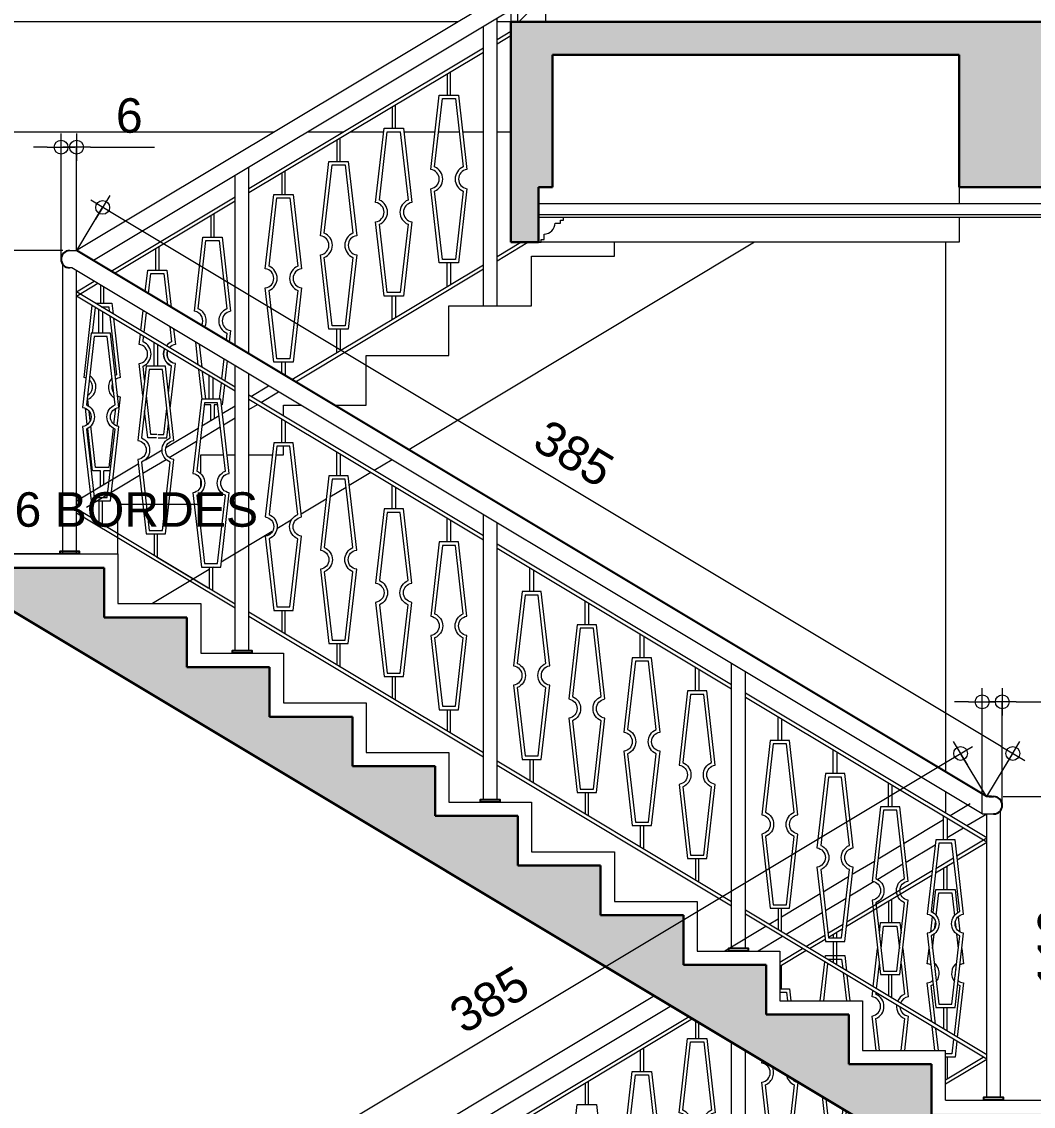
# Model space of a CAD drawing. Header units: millimetres. Extents: x -11 to 1625, y -267 to 195.
# Drawn here: x 1110.83 to 1118.17, y 31.73 to 39.6 of the extents above; entities that cross this region are included whole.
import ezdxf

# ---------------------------------------------------------------- set-up
doc = ezdxf.new("R2010")
doc.units = ezdxf.units.MM
for name, color, linetype, lineweight in [('ars', 11, 'Continuous', 5), ('blk', 1, 'Continuous', 30), ('lan', 7, 'Continuous', 15), ('not', 7, 'Continuous', 20), ('pla', 213, 'Continuous', 15), ('sol kol', 8, 'Continuous', 0), ('tem', 5, 'Continuous', 20), ('u', 6, 'Continuous', 20)]:
    doc.layers.add(name, color=color, linetype=linetype, lineweight=lineweight)
doc.styles.add('S', font='SIMPLEX', dxfattribs={"width": 1.1})
doc.styles.get("Standard").update_dxf_attribs({"font": 'ARIALUNI.TTF'})
doc.dimstyles.new('SK 50', dxfattribs={"dimtxt": 0.25, "dimasz": 0.1, "dimexe": 0, "dimexo": 0, "dimgap": 0.1, "dimtad": 1, "dimdec": 0, "dimlfac": 50, "dimzin": 12, "dimdsep": 46, "dimtxsty": 'Standard', "dimblk": 'BULAT', "dimcen": 0.1, "dimclrd": 256, "dimclre": 256, "dimclrt": 256, "dimadec": 0, "dimazin": 3, "dimtfac": 1, "dimtdec": 0, "dimtofl": 0, "dimtmove": 0, "dimatfit": 3, "dimldrblk": 'BULAT', "dimfxl": 0, "dimtolj": 1, "dimtzin": 0, "dimlwd": -1, "dimlwe": -1, "dimarcsym": 0})

# ---------------------------------------------------------------- blocks, each defined once
blk = doc.blocks.new('PEIL')
blk.add_lwpolyline([(-0.1875, 0.3248), (0.1875, 0.3248), (0, 0)], close=True)
at = {"style": 'S', "width": 1.1, "flags": 4}
blk.add_attdef('CAT', (0.2652, 0.0361), '', height=0.2, dxfattribs=at)
blk = doc.blocks.new('BULAT')
for p, q in [((0, -1), (0, 1)), ((-1, 0), (1, 0))]:
    blk.add_line(p, q)
blk.add_circle((0, 0), 0.5)
blk = doc.blocks.new('*D3066')
at = {"layer": 'Defpoints', "color": 0, "ltscale": 0.15}
for p in [(1117.9518, 33.976), (1117.9076, 31.776), (1118.5566, 31.776)]:
    blk.add_point(p, dxfattribs=at)
at = {"layer": 'u', "ltscale": 0.15}
for p, q in [((1117.9518, 33.976), (1118.5566, 33.976)), ((1118.5566, 33.876), (1118.5566, 31.876)), ((1117.9076, 31.776), (1118.5566, 31.776))]:
    blk.add_line(p, q, dxfattribs=at)
at = {"layer": 'u', "ltscale": 0.15, "xscale": 0.1, "yscale": 0.1, "zscale": 0.1}
for p, rotation in [((1118.5566, 33.976), 90), ((1118.5566, 31.776), 270)]:
    blk.add_blockref('BULAT', p, dxfattribs=dict(at, rotation=rotation))
at = {"layer": 'u', "ltscale": 0.15, "insert": (1118.3289, 32.876), "char_height": 0.25, "attachment_point": 5, "rotation": 90}
blk.add_mtext('\\A1;110', dxfattribs=at)
blk = doc.blocks.new('*D3067')
at = {"layer": 'Defpoints', "color": 0, "ltscale": 0.15}
for p in [(1111.4211, 38.2492), (1111.2332, 37.936), (1117.8332, 33.976)]:
    blk.add_point(p, dxfattribs=at)
at = {"layer": 'u', "ltscale": 0.15}
for p, q in [((1111.2332, 37.936), (1111.4211, 38.2492)), ((1117.9354, 34.3406), (1111.5069, 38.1977)), ((1117.8332, 33.976), (1118.0211, 34.2892))]:
    blk.add_line(p, q, dxfattribs=at)
at = {"layer": 'u', "ltscale": 0.15, "xscale": 0.1, "yscale": 0.1, "zscale": 0.1}
for p, rotation in [((1111.4211, 38.2492), 149.0362434679261), ((1118.0211, 34.2892), 329.0362434679261)]:
    blk.add_blockref('BULAT', p, dxfattribs=dict(at, rotation=rotation))
at = {"layer": 'u', "ltscale": 0.15, "insert": (1114.8383, 36.4644), "char_height": 0.25, "attachment_point": 5, "rotation": 329.03624}
blk.add_mtext('\\A1;385', dxfattribs=at)
blk = doc.blocks.new('*D3068')
at = {"layer": 'Defpoints', "color": 0, "ltscale": 0.15}
for p in [(1117.9443, 34.6637), (1117.9443, 33.9135), (1117.7986, 33.851)]:
    blk.add_point(p, dxfattribs=at)
at = {"layer": 'u', "ltscale": 0.15}
for p, q in [((1117.6986, 34.6637), (1117.5986, 34.6637)), ((1117.7986, 33.851), (1117.7986, 34.6637)), ((1117.9443, 33.9135), (1117.9443, 34.6637)), ((1118.0443, 34.6637), (1118.5061, 34.6637))]:
    blk.add_line(p, q, dxfattribs=at)
at = {"layer": 'u', "ltscale": 0.15, "xscale": 0.1, "yscale": 0.1, "zscale": 0.1}
blk.add_blockref('BULAT', (1117.7986, 34.6637), dxfattribs=at)
at = {"layer": 'u', "ltscale": 0.15, "xscale": 0.1, "yscale": 0.1, "zscale": 0.1, "rotation": 180}
blk.add_blockref('BULAT', (1117.9443, 34.6637), dxfattribs=at)
at = {"layer": 'u', "ltscale": 0.15, "insert": (1118.3252, 34.8887), "char_height": 0.25, "attachment_point": 5}
blk.add_mtext('\\A1;7', dxfattribs=at)
blk = doc.blocks.new('*D3064')
at = {"layer": 'Defpoints', "color": 0, "ltscale": 0.15}
for p in [(1111.2318, 38.6862), (1111.2318, 37.936), (1111.1193, 37.8735)]:
    blk.add_point(p, dxfattribs=at)
at = {"layer": 'u', "ltscale": 0.15}
for p, q in [((1111.0193, 38.6862), (1110.9193, 38.6862)), ((1111.1193, 37.8735), (1111.1193, 38.6862)), ((1111.2318, 37.936), (1111.2318, 38.6862)), ((1111.3318, 38.6862), (1111.7967, 38.6862))]:
    blk.add_line(p, q, dxfattribs=at)
at = {"layer": 'u', "ltscale": 0.15, "xscale": 0.1, "yscale": 0.1, "zscale": 0.1}
blk.add_blockref('BULAT', (1111.1193, 38.6862), dxfattribs=at)
at = {"layer": 'u', "ltscale": 0.15, "xscale": 0.1, "yscale": 0.1, "zscale": 0.1, "rotation": 180}
blk.add_blockref('BULAT', (1111.2318, 38.6862), dxfattribs=at)
at = {"layer": 'u', "ltscale": 0.15, "insert": (1111.6142, 38.9139), "char_height": 0.25, "attachment_point": 5}
blk.add_mtext('\\A1;6', dxfattribs=at)
blk = doc.blocks.new('*D3065')
at = {"layer": 'Defpoints', "color": 0, "ltscale": 0.15}
for p in [(1111.1318, 37.936), (1110.5565, 35.736), (1111.1818, 35.736)]:
    blk.add_point(p, dxfattribs=at)
at = {"layer": 'u', "ltscale": 0.15}
for p, q in [((1111.1318, 37.936), (1110.5565, 37.936)), ((1110.5565, 37.836), (1110.5565, 35.836)), ((1111.1818, 35.736), (1110.5565, 35.736))]:
    blk.add_line(p, q, dxfattribs=at)
at = {"layer": 'u', "ltscale": 0.15, "xscale": 0.1, "yscale": 0.1, "zscale": 0.1}
for p, rotation in [((1110.5565, 37.936), 90), ((1110.5565, 35.736), 270)]:
    blk.add_blockref('BULAT', p, dxfattribs=dict(at, rotation=rotation))
at = {"layer": 'u', "ltscale": 0.15, "insert": (1110.3287, 36.836), "char_height": 0.25, "attachment_point": 5, "rotation": 90}
blk.add_mtext('\\A1;110', dxfattribs=at)
blk = doc.blocks.new('*D3069')
at = {"layer": 'Defpoints', "color": 0, "ltscale": 0.15}
for p in [(1117.6424, 34.2892), (1117.8303, 33.976), (1111.2303, 30.016)]:
    blk.add_point(p, dxfattribs=at)
at = {"layer": 'u', "ltscale": 0.15}
for p, q in [((1111.1282, 30.3806), (1117.5567, 34.2377)), ((1117.8303, 33.976), (1117.6424, 34.2892)), ((1111.2303, 30.016), (1111.0424, 30.3292))]:
    blk.add_line(p, q, dxfattribs=at)
at = {"layer": 'u', "ltscale": 0.15, "xscale": 0.1, "yscale": 0.1, "zscale": 0.1}
for p, rotation in [((1117.6424, 34.2892), 30.96375653207391), ((1111.0424, 30.3292), 210.9637565320739)]:
    blk.add_blockref('BULAT', p, dxfattribs=dict(at, rotation=rotation))
at = {"layer": 'u', "ltscale": 0.15, "insert": (1114.2252, 32.5044), "char_height": 0.25, "attachment_point": 5, "rotation": 30.96376}
blk.add_mtext('\\A1;385', dxfattribs=at)

msp = doc.modelspace()

# ---------------------------------------------------------------- hatches: boundary and pattern name
at = {"layer": 'ars'}
h = msp.add_hatch(dxfattribs=at)
h.set_pattern_fill('TEMBOK', color=256, scale=0.5)
h.set_pattern_definition([(45, (1086.5402, -58.182), (-0.3535534, 0.3535534), []), (45, (1086.6652, -58.182), (-0.3535534, 0.3535534), [])])
h.paths.add_polyline_path([(1114.4317676, 39.5959917), (1114.4317676, 46.8959917), (1114.6317676, 46.8959917), (1114.6317676, 39.5959917)])
at = {"layer": 'sol kol'}
h = msp.add_hatch(color=256, dxfattribs=at)
h.dxf.hatch_style = 1
h.paths.add_polyline_path([(1123.9317676, 39.3559917), (1123.9317676, 39.5959917), (1114.3817676, 39.5959917), (1114.3817676, 37.9959917), (1114.5817676, 37.9959917), (1114.5817676, 38.3959917), (1114.6817676, 38.3959917), (1114.6817676, 39.3559917), (1117.6317676, 39.3559917), (1117.6317676, 38.3959917), (1118.2317676, 38.3959917), (1118.2317676, 39.2461346), (1118.4148628, 39.3559917), (1121.6317676, 39.3559917), (1121.6317676, 38.3959917), (1122.2317676, 38.3959917), (1122.2317676, 39.3559917)])
h = msp.add_hatch(color=256, dxfattribs=at)
h.dxf.hatch_style = 1
h.paths.add_polyline_path([(1123.9317676, 31.4359917), (1123.9317676, 31.6759917), (1117.4317676, 31.6759917), (1117.4317676, 32.0359917), (1116.8317676, 32.0359917), (1116.8317676, 32.3959917), (1116.2317676, 32.3959917), (1116.2317676, 32.7559917), (1115.6317676, 32.7559917), (1115.6317676, 33.1159917), (1115.0317676, 33.1159917), (1115.0317676, 33.4759917), (1114.4317676, 33.4759917), (1114.4317676, 33.8359917), (1113.8317676, 33.8359917), (1113.8317676, 34.1959917), (1113.2317676, 34.1959917), (1113.2317676, 34.5559917), (1112.6317676, 34.5559917), (1112.6317676, 34.9159917), (1112.0317676, 34.9159917), (1112.0317676, 35.2759917), (1111.4317676, 35.2759917), (1111.4317676, 35.6359917), (1108.6317676, 35.6359917), (1108.6317676, 34.8359917), (1109.0317676, 34.8359917), (1109.0317676, 35.3359917), (1110.7486724, 35.3359917), (1117.6317676, 31.2061346), (1117.6317676, 30.0759917), (1117.8317676, 30.0759917), (1117.8317676, 30.4759917), (1118.2317676, 30.4759917), (1118.2317676, 31.3261346), (1118.4148628, 31.4359917), (1121.6317676, 31.4359917), (1121.6317676, 30.4759917), (1122.2317676, 30.4759917), (1122.2317676, 31.4359917)])

# ---------------------------------------------------------------- linework, layer by layer
msp.add_line((1117.8490791, 33.9759917), (1117.8817676, 33.9759917))
msp.add_lwpolyline([(1117.8654233, 33.9759917), (1117.8332171, 33.9759917), (1111.2332171, 37.9359917)])
for points in [[(1111.2517676, 35.7359917), (1111.1117676, 35.7359917), (1111.1117676, 35.7559917), (1111.2517676, 35.7559917)], [(1112.5017676, 35.0159917), (1112.3617676, 35.0159917), (1112.3617676, 35.0359917), (1112.5017676, 35.0359917)], [(1114.3017676, 33.9359917), (1114.1617676, 33.9359917), (1114.1617676, 33.9559917), (1114.3017676, 33.9559917)], [(1116.1017676, 32.8559917), (1115.9617676, 32.8559917), (1115.9617676, 32.8759917), (1116.1017676, 32.8759917)], [(1117.9517676, 31.7759917), (1117.8117676, 31.7759917), (1117.8117676, 31.7959917), (1117.9517676, 31.7959917)]]:
    msp.add_lwpolyline(points, close=True)
for centre, start, end in [((1111.1817676, 37.8734917), 90, 270), ((1117.8817676, 33.9134917), 270, 90)]:
    msp.add_arc(centre, 0.0625, start, end)
at = {"layer": 'ars'}
for p, q in [((1114.2817676, 39.4665174), (1114.3817676, 39.5265174)), ((1114.2817676, 39.436079), (1114.3817676, 39.496079)), ((1112.4817676, 38.3865174), (1114.1817676, 39.4065174)), ((1112.4817676, 38.356079), (1114.1817676, 39.376079)), ((1113.9192676, 39.218579), (1113.9192676, 39.0628123)), ((1113.5192676, 38.978579), (1113.5192676, 38.8228123)), ((1113.1192676, 38.738579), (1113.1192676, 38.5828123)), ((1112.7192676, 38.498579), (1112.7192676, 38.3428123)), ((1111.4820542, 37.7866894), (1112.3817676, 38.3265174)), ((1111.5074196, 37.7714702), (1112.3817676, 38.296079)), ((1112.2050169, 38.1900286), (1112.2050169, 38.0342619)), ((1123.9317676, 38.1759917), (1114.5817676, 38.1759917)), ((1114.2817676, 37.8626107), (1114.5040692, 37.9959917)), ((1114.2817676, 37.8930492), (1114.4533384, 37.9959917)), ((1111.8050169, 37.9500286), (1111.8050169, 37.7942619)), ((1112.7932778, 36.9999553), (1114.1817676, 37.8330492)), ((1112.8186432, 36.9847361), (1114.1817676, 37.8026107)), ((1111.2317676, 37.6365174), (1111.3605761, 37.7138025)), ((1111.2317676, 37.606079), (1111.3859415, 37.6985833)), ((1111.4050169, 37.6871381), (1111.4050169, 37.5542619)), ((1112.3817676, 36.9465174), (1111.2317676, 37.6365174)), ((1112.3817676, 36.916079), (1111.2317676, 37.606079)), ((1113.5192676, 37.4355492), (1113.5192676, 37.6063158)), ((1111.4192676, 37.493579), (1111.4192676, 37.3378123)), ((1113.1192676, 37.1955492), (1113.1192676, 37.3663158)), ((1111.8192676, 37.253579), (1111.8192676, 37.0978123)), ((1112.7192676, 37.0443614), (1112.7192676, 37.1263158)), ((1112.2192676, 37.013579), (1112.2192676, 36.8578123)), ((1114.1817676, 35.8665174), (1112.4817676, 36.8865174)), ((1114.1817676, 35.836079), (1112.4817676, 36.856079)), ((1112.7442676, 36.698579), (1112.7442676, 36.5428123)), ((1113.1442676, 36.458579), (1113.1442676, 36.3028123)), ((1111.4050169, 36.2240246), (1111.4050169, 36.3377654)), ((1111.4300169, 36.2390246), (1111.4300169, 36.3377654)), ((1113.5442676, 36.218579), (1113.5442676, 36.0628123)), ((1111.4192676, 35.9505492), (1111.4192676, 36.1213158)), ((1113.9442676, 35.978579), (1113.9442676, 35.8228123)), ((1111.8192676, 35.7105492), (1111.8192676, 35.8813158)), ((1115.9817676, 34.7865174), (1114.2817676, 35.8065174)), ((1115.9817676, 34.756079), (1114.2817676, 35.776079)), ((1112.2192676, 35.4705492), (1112.2192676, 35.6413158)), ((1114.5442676, 35.618579), (1114.5442676, 35.4628123)), ((1112.7442676, 35.1555492), (1112.7442676, 35.3263158)), ((1114.9442676, 35.378579), (1114.9442676, 35.2228123)), ((1113.1442676, 34.9155492), (1113.1442676, 35.0863158)), ((1115.3442676, 35.138579), (1115.3442676, 34.9828123)), ((1115.7442676, 34.898579), (1115.7442676, 34.7428123)), ((1117.8317676, 33.6765174), (1116.0817676, 34.7265174)), ((1117.8317676, 33.646079), (1116.0817676, 34.696079)), ((1113.9442676, 34.4355492), (1113.9442676, 34.6063158)), ((1116.3442676, 34.538579), (1116.3442676, 34.3828123)), ((1116.7442676, 34.298579), (1116.7442676, 34.1428123)), ((1114.5442676, 34.0755492), (1114.5442676, 34.2463158)), ((1117.1442676, 34.058579), (1117.1442676, 33.9028123)), ((1114.9442676, 33.8355492), (1114.9442676, 34.0063158)), ((1117.5442676, 33.818579), (1117.5442676, 33.6628123)), ((1117.6149778, 33.5464436), (1117.8317676, 33.6765174)), ((1117.6182129, 33.5179461), (1117.8317676, 33.646079)), ((1115.7442676, 33.3555492), (1115.7442676, 33.5263158)), ((1117.4633931, 33.4554928), (1117.5914217, 33.5323099)), ((1116.8178721, 33.0681801), (1117.4363935, 33.439293)), ((1117.4596852, 33.4228295), (1117.5946567, 33.5038125)), ((1117.5192676, 33.458579), (1117.5192676, 33.3028123)), ((1116.8141641, 33.0355169), (1117.4326856, 33.4066298)), ((1117.1192676, 33.218579), (1117.1192676, 33.0628123)), ((1116.3442676, 32.9955492), (1116.3442676, 33.1663158)), ((1116.6802007, 32.9855773), (1116.7908725, 33.0519804)), ((1116.520544, 32.8897833), (1116.6566446, 32.9714437)), ((1116.6834358, 32.9570799), (1116.7871646, 33.0193172)), ((1116.7192676, 32.978579), (1116.7192676, 32.9513158)), ((1116.5459094, 32.8745641), (1116.6598797, 32.9429462)), ((1116.7192676, 32.9263158), (1116.7192676, 32.8228123)), ((1116.7442676, 32.7555492), (1116.7442676, 32.9263158)), ((1116.3317676, 32.7765174), (1116.4951786, 32.8745641)), ((1116.3317676, 32.746079), (1116.520544, 32.8593449)), ((1117.5442676, 32.2755492), (1117.5442676, 32.4463158)), ((1114.2817676, 31.5465174), (1115.6731152, 32.381326)), ((1114.2817676, 31.516079), (1115.6984806, 32.3661068)), ((1115.7192676, 32.3536346), (1115.7192676, 32.2228123)), ((1115.3192676, 32.138579), (1115.3192676, 31.9828123)), ((1117.5317676, 31.9230492), (1117.8064022, 32.08783)), ((1117.5317676, 31.8926107), (1117.8317676, 32.0726107)), ((1114.9192676, 31.898579), (1114.9192676, 31.7428123))]:
    msp.add_line(p, q, dxfattribs=at)
at = {"layer": 'ars', "ltscale": 0.15}
for p, q in [((1113.9192676, 37.6755492), (1113.9192676, 37.8463158)), ((1112.2050169, 36.7040246), (1112.2050169, 36.8177654)), ((1114.1817676, 34.2930492), (1112.4817676, 35.3130492)), ((1114.1817676, 34.2626107), (1112.4817676, 35.2826107)), ((1113.5442676, 34.6755492), (1113.5442676, 34.8463158)), ((1115.9817676, 33.2130492), (1114.2817676, 34.2330492)), ((1115.9817676, 33.1826107), (1114.2817676, 34.2026107)), ((1115.3442676, 33.5955492), (1115.3442676, 33.7663158)), ((1117.8317676, 32.1030492), (1116.0817676, 33.1530492)), ((1117.8317676, 32.0726107), (1116.0817676, 33.1226107)), ((1117.1442676, 32.5155492), (1117.1442676, 32.6863158))]:
    msp.add_line(p, q, dxfattribs=at)
at = {"layer": 'ars'}
msp.add_lwpolyline([(1114.4317676, 39.5959917), (1114.4317676, 46.8959917), (1114.6317676, 46.8959917), (1114.6317676, 39.5959917)], close=True, dxfattribs=at)
for points in [[(1113.9442676, 39.0628123), (1113.9442676, 39.233579)], [(1113.5442676, 38.8228123), (1113.5442676, 38.993579)], [(1113.1442676, 38.5828123), (1113.1442676, 38.753579)], [(1112.7442676, 38.3428123), (1112.7442676, 38.513579)], [(1112.2300169, 38.0342619), (1112.2300169, 38.2050286)], [(1111.8300169, 37.7942619), (1111.8300169, 37.9650286)], [(1113.9442676, 37.8463158), (1113.9442676, 37.6905492)], [(1111.4300169, 37.5542619), (1111.4300169, 37.6721381)], [(1113.5442676, 37.6063158), (1113.5442676, 37.4505492)], [(1111.3942676, 37.3378123), (1111.3942676, 37.508579)], [(1113.1442676, 37.3663158), (1113.1442676, 37.2105492)], [(1111.7942676, 37.0978123), (1111.7942676, 37.268579)], [(1112.7442676, 37.1263158), (1112.7442676, 37.0293614)], [(1112.1942676, 36.8578123), (1112.1942676, 37.028579)], [(1112.2300169, 36.8177654), (1112.2300169, 36.7190246)], [(1112.7192676, 36.5428123), (1112.7192676, 36.713579)], [(1113.1192676, 36.3028123), (1113.1192676, 36.473579)], [(1113.5192676, 36.0628123), (1113.5192676, 36.233579)], [(1111.3942676, 36.1213158), (1111.3942676, 35.9655492)], [(1113.9192676, 35.8228123), (1113.9192676, 35.993579)], [(1111.7942676, 35.8813158), (1111.7942676, 35.7255492)], [(1112.1942676, 35.6413158), (1112.1942676, 35.4855492)], [(1114.5192676, 35.4628123), (1114.5192676, 35.633579)], [(1112.7192676, 35.3263158), (1112.7192676, 35.1705492)], [(1114.9192676, 35.2228123), (1114.9192676, 35.393579)], [(1113.1192676, 35.0863158), (1113.1192676, 34.9305492)], [(1115.3192676, 34.9828123), (1115.3192676, 35.153579)], [(1113.5192676, 34.8463158), (1113.5192676, 34.6905492)], [(1115.7192676, 34.7428123), (1115.7192676, 34.913579)], [(1113.9192676, 34.6063158), (1113.9192676, 34.4505492)], [(1116.3192676, 34.3828123), (1116.3192676, 34.553579)], [(1116.7192676, 34.1428123), (1116.7192676, 34.313579)], [(1114.5192676, 34.2463158), (1114.5192676, 34.0905492)], [(1117.1192676, 33.9028123), (1117.1192676, 34.073579)], [(1114.9192676, 34.0063158), (1114.9192676, 33.8505492)], [(1117.5192676, 33.6628123), (1117.5192676, 33.833579)], [(1115.3192676, 33.7663158), (1115.3192676, 33.6105492)], [(1115.7192676, 33.5263158), (1115.7192676, 33.3705492)], [(1117.5442676, 33.3028123), (1117.5442676, 33.473579)], [(1117.1442676, 33.0628123), (1117.1442676, 33.233579)], [(1116.3192676, 33.1663158), (1116.3192676, 33.0105492)], [(1116.7442676, 32.9513158), (1116.7442676, 32.993579)], [(1116.7192676, 32.9263158), (1116.7192676, 32.7705492)], [(1116.7442676, 32.8228123), (1116.7442676, 32.9263158)], [(1116.3442676, 32.5828123), (1116.3442676, 32.753579)], [(1117.1192676, 32.6863158), (1117.1192676, 32.5305492)], [(1117.5192676, 32.4463158), (1117.5192676, 32.2905492)], [(1115.7442676, 32.2228123), (1115.7442676, 32.3386346)], [(1115.3442676, 31.9828123), (1115.3442676, 32.153579)], [(1117.5442676, 32.0863158), (1117.5442676, 31.9305492)], [(1114.9442676, 31.7428123), (1114.9442676, 31.913579)]]:
    msp.add_lwpolyline(points, dxfattribs=at)
at = {"layer": 'ars', "ltscale": 0.15}
for points in [[(1113.8617676, 37.8463158), (1113.8006197, 38.3849662, 0.875516397), (1113.8006197, 38.524162), (1113.8617676, 39.0628123), (1114.0017676, 39.0628123), (1114.0629155, 38.524162, 0.875516397), (1114.0629155, 38.3849662), (1114.0017676, 37.8463158)], [(1113.8840901, 37.8713158), (1113.8278614, 38.3666331, 0.667482151), (1113.8278614, 38.542495), (1113.8840901, 39.0378123), (1113.979445, 39.0378123), (1114.0356737, 38.542495, 0.667482151), (1114.0356737, 38.3666331), (1113.979445, 37.8713158)], [(1113.4617676, 37.6063158), (1113.4006197, 38.1449662, 0.875516397), (1113.4006197, 38.284162), (1113.4617676, 38.8228123), (1113.6017676, 38.8228123), (1113.6629155, 38.284162, 0.875516397), (1113.6629155, 38.1449662), (1113.6017676, 37.6063158)], [(1113.4840901, 37.6313158), (1113.4278614, 38.1266331, 0.667482151), (1113.4278614, 38.302495), (1113.4840901, 38.7978123), (1113.579445, 38.7978123), (1113.6356737, 38.302495, 0.667482151), (1113.6356737, 38.1266331), (1113.579445, 37.6313158)], [(1113.0617676, 37.3663158), (1113.0006197, 37.9049662, 0.875516397), (1113.0006197, 38.044162), (1113.0617676, 38.5828123), (1113.2017676, 38.5828123), (1113.2629155, 38.044162, 0.875516397), (1113.2629155, 37.9049662), (1113.2017676, 37.3663158)], [(1113.0840901, 37.3913158), (1113.0278614, 37.8866331, 0.667482151), (1113.0278614, 38.062495), (1113.0840901, 38.5578123), (1113.179445, 38.5578123), (1113.2356737, 38.062495, 0.667482151), (1113.2356737, 37.8866331), (1113.179445, 37.3913158)], [(1112.6617676, 37.1263158), (1112.6006197, 37.6649662, 0.875516397), (1112.6006197, 37.804162), (1112.6617676, 38.3428123), (1112.8017676, 38.3428123), (1112.8629155, 37.804162, 0.875516397), (1112.8629155, 37.6649662), (1112.8017676, 37.1263158)], [(1112.6840901, 37.1513158), (1112.6278614, 37.6466331, 0.667482151), (1112.6278614, 37.822495), (1112.6840901, 38.3178123), (1112.779445, 38.3178123), (1112.8356737, 37.822495, 0.667482151), (1112.8356737, 37.6466331), (1112.779445, 37.1513158)], [(1111.4767676, 36.1213158), (1111.5379155, 36.6599662, -0.875516397), (1111.5379155, 36.799162), (1111.4767676, 37.3378123), (1111.3367676, 37.3378123), (1111.2756197, 36.799162, -0.875516397), (1111.2756197, 36.6599662), (1111.3367676, 36.1213158)], [(1111.454445, 36.1463158), (1111.5106737, 36.6416331, -0.667482151), (1111.5106737, 36.817495), (1111.454445, 37.3128123), (1111.3590901, 37.3128123), (1111.3028614, 36.817495, -0.667482151), (1111.3028614, 36.6416331), (1111.3590901, 36.1463158)], [(1111.8767676, 35.8813158), (1111.9379155, 36.4199662, -0.875516397), (1111.9379155, 36.559162), (1111.8767676, 37.0978123), (1111.7367676, 37.0978123), (1111.6756197, 36.559162, -0.875516397), (1111.6756197, 36.4199662), (1111.7367676, 35.8813158)], [(1111.854445, 35.9063158), (1111.9106737, 36.4016331, -0.667482151), (1111.9106737, 36.577495), (1111.854445, 37.0728123), (1111.7590901, 37.0728123), (1111.7028614, 36.577495, -0.667482151), (1111.7028614, 36.4016331), (1111.7590901, 35.9063158)], [(1112.2767676, 35.6413158), (1112.3379155, 36.1799662, -0.875516397), (1112.3379155, 36.319162), (1112.2767676, 36.8578123), (1112.1367676, 36.8578123), (1112.0756197, 36.319162, -0.875516397), (1112.0756197, 36.1799662), (1112.1367676, 35.6413158)], [(1112.254445, 35.6663158), (1112.3106737, 36.1616331, -0.667482151), (1112.3106737, 36.337495), (1112.254445, 36.8328123), (1112.1590901, 36.8328123), (1112.1028614, 36.337495, -0.667482151), (1112.1028614, 36.1616331), (1112.1590901, 35.6663158)], [(1112.8017676, 35.3263158), (1112.8629155, 35.8649662, -0.875516397), (1112.8629155, 36.004162), (1112.8017676, 36.5428123), (1112.6617676, 36.5428123), (1112.6006197, 36.004162, -0.875516397), (1112.6006197, 35.8649662), (1112.6617676, 35.3263158)], [(1112.779445, 35.3513158), (1112.8356737, 35.8466331, -0.667482151), (1112.8356737, 36.022495), (1112.779445, 36.5178123), (1112.6840901, 36.5178123), (1112.6278614, 36.022495, -0.667482151), (1112.6278614, 35.8466331), (1112.6840901, 35.3513158)], [(1113.2017676, 35.0863158), (1113.2629155, 35.6249662, -0.875516397), (1113.2629155, 35.764162), (1113.2017676, 36.3028123), (1113.0617676, 36.3028123), (1113.0006197, 35.764162, -0.875516397), (1113.0006197, 35.6249662), (1113.0617676, 35.0863158)], [(1113.179445, 35.1113158), (1113.2356737, 35.6066331, -0.667482151), (1113.2356737, 35.782495), (1113.179445, 36.2778123), (1113.0840901, 36.2778123), (1113.0278614, 35.782495, -0.667482151), (1113.0278614, 35.6066331), (1113.0840901, 35.1113158)], [(1113.6017676, 34.8463158), (1113.6629155, 35.3849662, -0.875516397), (1113.6629155, 35.524162), (1113.6017676, 36.0628123), (1113.4617676, 36.0628123), (1113.4006197, 35.524162, -0.875516397), (1113.4006197, 35.3849662), (1113.4617676, 34.8463158)], [(1113.579445, 34.8713158), (1113.6356737, 35.3666331, -0.667482151), (1113.6356737, 35.542495), (1113.579445, 36.0378123), (1113.4840901, 36.0378123), (1113.4278614, 35.542495, -0.667482151), (1113.4278614, 35.3666331), (1113.4840901, 34.8713158)], [(1114.0017676, 34.6063158), (1114.0629155, 35.1449662, -0.875516397), (1114.0629155, 35.284162), (1114.0017676, 35.8228123), (1113.8617676, 35.8228123), (1113.8006197, 35.284162, -0.875516397), (1113.8006197, 35.1449662), (1113.8617676, 34.6063158)], [(1113.979445, 34.6313158), (1114.0356737, 35.1266331, -0.667482151), (1114.0356737, 35.302495), (1113.979445, 35.7978123), (1113.8840901, 35.7978123), (1113.8278614, 35.302495, -0.667482151), (1113.8278614, 35.1266331), (1113.8840901, 34.6313158)], [(1114.6017676, 34.2463158), (1114.6629155, 34.7849662, -0.875516397), (1114.6629155, 34.924162), (1114.6017676, 35.4628123), (1114.4617676, 35.4628123), (1114.4006197, 34.924162, -0.875516397), (1114.4006197, 34.7849662), (1114.4617676, 34.2463158)], [(1114.579445, 34.2713158), (1114.6356737, 34.7666331, -0.667482151), (1114.6356737, 34.942495), (1114.579445, 35.4378123), (1114.4840901, 35.4378123), (1114.4278614, 34.942495, -0.667482151), (1114.4278614, 34.7666331), (1114.4840901, 34.2713158)], [(1115.0017676, 34.0063158), (1115.0629155, 34.5449662, -0.875516397), (1115.0629155, 34.684162), (1115.0017676, 35.2228123), (1114.8617676, 35.2228123), (1114.8006197, 34.684162, -0.875516397), (1114.8006197, 34.5449662), (1114.8617676, 34.0063158)], [(1114.979445, 34.0313158), (1115.0356737, 34.5266331, -0.667482151), (1115.0356737, 34.702495), (1114.979445, 35.1978123), (1114.8840901, 35.1978123), (1114.8278614, 34.702495, -0.667482151), (1114.8278614, 34.5266331), (1114.8840901, 34.0313158)], [(1115.4017676, 33.7663158), (1115.4629155, 34.3049662, -0.875516397), (1115.4629155, 34.444162), (1115.4017676, 34.9828123), (1115.2617676, 34.9828123), (1115.2006197, 34.444162, -0.875516397), (1115.2006197, 34.3049662), (1115.2617676, 33.7663158)], [(1115.379445, 33.7913158), (1115.4356737, 34.2866331, -0.667482151), (1115.4356737, 34.462495), (1115.379445, 34.9578123), (1115.2840901, 34.9578123), (1115.2278614, 34.462495, -0.667482151), (1115.2278614, 34.2866331), (1115.2840901, 33.7913158)], [(1115.8017676, 33.5263158), (1115.8629155, 34.0649662, -0.875516397), (1115.8629155, 34.204162), (1115.8017676, 34.7428123), (1115.6617676, 34.7428123), (1115.6006197, 34.204162, -0.875516397), (1115.6006197, 34.0649662), (1115.6617676, 33.5263158)], [(1115.779445, 33.5513158), (1115.8356737, 34.0466331, -0.667482151), (1115.8356737, 34.222495), (1115.779445, 34.7178123), (1115.6840901, 34.7178123), (1115.6278614, 34.222495, -0.667482151), (1115.6278614, 34.0466331), (1115.6840901, 33.5513158)], [(1116.4017676, 33.1663158), (1116.4629155, 33.7049662, -0.875516397), (1116.4629155, 33.844162), (1116.4017676, 34.3828123), (1116.2617676, 34.3828123), (1116.2006197, 33.844162, -0.875516397), (1116.2006197, 33.7049662), (1116.2617676, 33.1663158)], [(1116.379445, 33.1913158), (1116.4356737, 33.6866331, -0.667482151), (1116.4356737, 33.862495), (1116.379445, 34.3578123), (1116.2840901, 34.3578123), (1116.2278614, 33.862495, -0.667482151), (1116.2278614, 33.6866331), (1116.2840901, 33.1913158)], [(1116.8017676, 32.9263158), (1116.8629155, 33.4649662, -0.875516397), (1116.8629155, 33.604162), (1116.8017676, 34.1428123), (1116.6617676, 34.1428123), (1116.6006197, 33.604162, -0.875516397), (1116.6006197, 33.4649662), (1116.6617676, 32.9263158)], [(1116.779445, 32.9513158), (1116.8356737, 33.4466331, -0.667482151), (1116.8356737, 33.622495), (1116.779445, 34.1178123), (1116.6840901, 34.1178123), (1116.6278614, 33.622495, -0.667482151), (1116.6278614, 33.4466331), (1116.6840901, 32.9513158)], [(1117.2017676, 32.6863158), (1117.2629155, 33.2249662, -0.875516397), (1117.2629155, 33.364162), (1117.2017676, 33.9028123), (1117.0617676, 33.9028123), (1117.0006197, 33.364162, -0.875516397), (1117.0006197, 33.2249662), (1117.0617676, 32.6863158)], [(1117.179445, 32.7113158), (1117.2356737, 33.2066331, -0.667482151), (1117.2356737, 33.382495), (1117.179445, 33.8778123), (1117.0840901, 33.8778123), (1117.0278614, 33.382495, -0.667482151), (1117.0278614, 33.2066331), (1117.0840901, 32.7113158)], [(1117.6017676, 32.4463158), (1117.6629155, 32.9849662, -0.875516397), (1117.6629155, 33.124162), (1117.6017676, 33.6628123), (1117.4617676, 33.6628123), (1117.4006197, 33.124162, -0.875516397), (1117.4006197, 32.9849662), (1117.4617676, 32.4463158)], [(1117.579445, 32.4713158), (1117.6356737, 32.9666331, -0.667482151), (1117.6356737, 33.142495), (1117.579445, 33.6378123), (1117.4840901, 33.6378123), (1117.4278614, 33.142495, -0.667482151), (1117.4278614, 32.9666331), (1117.4840901, 32.4713158)], [(1115.6617676, 31.0063158), (1115.6006197, 31.5449662, 0.875516397), (1115.6006197, 31.684162), (1115.6617676, 32.2228123), (1115.8017676, 32.2228123), (1115.8629155, 31.684162, 0.875516397), (1115.8629155, 31.5449662), (1115.8017676, 31.0063158)], [(1115.6840901, 31.0313158), (1115.6278614, 31.5266331, 0.667482151), (1115.6278614, 31.702495), (1115.6840901, 32.1978123), (1115.779445, 32.1978123), (1115.8356737, 31.702495, 0.667482151), (1115.8356737, 31.5266331), (1115.779445, 31.0313158)], [(1115.2617676, 30.7663158), (1115.2006197, 31.3049662, 0.875516397), (1115.2006197, 31.444162), (1115.2617676, 31.9828123), (1115.4017676, 31.9828123), (1115.4629155, 31.444162, 0.875516397), (1115.4629155, 31.3049662), (1115.4017676, 30.7663158)], [(1115.2840901, 30.7913158), (1115.2278614, 31.2866331, 0.667482151), (1115.2278614, 31.462495), (1115.2840901, 31.9578123), (1115.379445, 31.9578123), (1115.4356737, 31.462495, 0.667482151), (1115.4356737, 31.2866331), (1115.379445, 30.7913158)], [(1114.8617676, 30.5263158), (1114.8006197, 31.0649662, 0.875516397), (1114.8006197, 31.204162), (1114.8617676, 31.7428123), (1115.0017676, 31.7428123), (1115.0629155, 31.204162, 0.875516397), (1115.0629155, 31.0649662), (1115.0017676, 30.5263158)]]:
    msp.add_lwpolyline(points, format="xyb", close=True, dxfattribs=at)
for points in [[(1112.1388495, 37.3926123, 0.525072505), (1112.086369, 37.4956115), (1112.1475169, 38.0342619), (1112.2875169, 38.0342619), (1112.3486647, 37.4956115, 0.875516397), (1112.3486647, 37.3564158), (1112.3391321, 37.2724427)], [(1112.1603026, 37.3797404, 0.447962444), (1112.1136107, 37.5139446), (1112.1698394, 38.0092619), (1112.2651943, 38.0092619), (1112.321423, 37.5139446, 0.667482151), (1112.321423, 37.3380827), (1112.315576, 37.2865764)], [(1111.2998314, 37.0124424, 0.049363914), (1111.286369, 37.0156115), (1111.3456429, 37.5377538)], [(1111.4728979, 37.4614008), (1111.521423, 37.0339446, 0.028107405), (1111.5117908, 37.0292934, 0.028107405)], [(1111.4998975, 37.445201), (1111.5486647, 37.0156115, 0.132409358), (1111.5149437, 37.0015196, 0.132409358)], [(1111.9088331, 37.3848483), (1111.921423, 37.2739446, 0.126429636), (1111.8835559, 37.2454444)], [(1111.9358327, 37.3686486), (1111.9486647, 37.2556115, 0.180964789), (1111.9052563, 37.2324242)], [(1111.7126242, 36.885134), (1111.686369, 37.1164158, 0.875516397), (1111.686369, 37.2556115), (1111.6946278, 37.3283629)], [(1111.7252045, 36.9959535), (1111.7136107, 37.0980827, 0.667482151), (1111.7136107, 37.2739446), (1111.7181839, 37.3142292)], [(1111.870213, 37.2230117, 0.408596759), (1111.9192676, 37.0990093, 0.408596759)], [(1111.8990799, 36.9012632), (1111.921423, 37.0980827, -0.415803778), (1111.870213, 37.2230117)], [(1111.8919449, 37.2099726, 0.346900576), (1111.9192676, 37.1274127, 0.346900576)], [(1111.9116602, 36.7904437), (1111.9486647, 37.1164158, -0.478889522), (1111.8919449, 37.2099726)], [(1111.3104366, 36.8842242, 0.522432561), (1111.3234383, 36.9987559)], [(1111.3192111, 36.8087494), (1111.3136107, 36.8580827, 0.613148238), (1111.326678, 37.0272948)], [(1111.4886691, 37.0113328, 0.464109301), (1111.5050734, 36.8668283)], [(1111.4930429, 36.9728047, 0.257752875), (1111.5006996, 36.9053565)], [(1111.5284797, 36.8822814, 0.075266921), (1111.5486647, 36.8764158), (1111.524453, 36.6631354)], [(1117.2231376, 32.8745641), (1117.2629155, 32.524162, 0.279895436), (1117.2061567, 32.4784157)], [(1117.4267001, 32.7552241, 0.099127124), (1117.4006197, 32.764162), (1117.4131526, 32.8745641)], [(1117.6503825, 32.8745641), (1117.6629155, 32.764162, 0.099127124), (1117.636835, 32.7552241)], [(1117.2105573, 32.7637446), (1117.2356737, 32.542495, 0.197310754), (1117.1844198, 32.4914579)], [(1117.4655226, 32.6348766, 0.41725083), (1117.4502559, 32.769361, 0.41725083)], [(1117.4602663, 32.6811797, 0.153608418), (1117.4555122, 32.7230579, 0.153608418)], [(1117.6132793, 32.769361, 0.41725083), (1117.5980125, 32.6348766)], [(1117.6080229, 32.7230579, 0.153608418), (1117.6032689, 32.6811797)], [(1117.4326856, 32.3424984), (1117.4006197, 32.6249662, 0.156583892), (1117.4393975, 32.6433737, 0.156583892)], [(1117.6241377, 32.6433737, 0.156583892), (1117.6629155, 32.6249662), (1117.6182129, 32.231182)], [(1117.0288834, 32.1359917), (1117.0006197, 32.3849662, 0.875516397), (1117.0006197, 32.524162), (1117.0056295, 32.5682936)], [(1117.4596852, 32.3262986), (1117.4278614, 32.6066331, 0.044013306), (1117.4426885, 32.6143831, 0.044013306)], [(1117.6208467, 32.6143831, 0.044013306), (1117.6356737, 32.6066331), (1117.5946567, 32.2453157)], [(1117.054044, 32.1359917), (1117.0278614, 32.3666331, 0.667482151), (1117.0278614, 32.542495), (1117.0291856, 32.5541599)], [(1117.1775694, 32.4651296, 0.333702063), (1117.2356737, 32.3666331), (1117.2094912, 32.1359917)], [(1117.2021044, 32.4504086, 0.35909789), (1117.2629155, 32.3849662), (1117.2346517, 32.1359917)], [(1116.4124051, 31.9377521, 0.225292117), (1116.4629155, 31.9049662), (1116.4017676, 31.3663158), (1116.2617676, 31.3663158), (1116.2006197, 31.9049662, 0.875516397), (1116.2006197, 32.044162), (1116.2028156, 32.0635058)], [(1116.3784067, 31.9581511, 0.256377672), (1116.4356737, 31.8866331), (1116.379445, 31.3913158), (1116.2840901, 31.3913158), (1116.2278614, 31.8866331, 0.44595016), (1116.2748619, 32.020278)]]:
    msp.add_lwpolyline(points, format="xyb", dxfattribs=at)
for points in [[(1111.7297838, 37.6380517), (1111.7475169, 37.7942619), (1111.8875169, 37.7942619), (1111.9180749, 37.5250771)], [(1111.7533399, 37.623918), (1111.7698394, 37.7692619), (1111.8651943, 37.7692619), (1111.8910753, 37.5412768)], [(1111.348106, 37.3378123), (1111.369199, 37.5236201)], [(1111.3688601, 37.5542619), (1111.4875169, 37.5542619), (1111.4961896, 37.4778642)], [(1111.4105268, 37.5292619), (1111.4651943, 37.5292619), (1111.46919, 37.494064)], [(1111.6978628, 37.3568603), (1111.7142907, 37.5015737)], [(1111.7214189, 37.3427266), (1111.7378469, 37.4874401)], [(1112.114711, 37.1067514), (1112.0958816, 37.2726192)], [(1112.1417106, 37.0905516), (1112.1228812, 37.2564195)], [(1112.3000829, 37.1500984), (1112.283655, 37.005385)], [(1112.323639, 37.1359648), (1112.3072111, 36.9912513)], [(1112.1429707, 36.8578123), (1112.118419, 37.0740881)], [(1112.1681313, 36.8578123), (1112.1454185, 37.0578884)], [(1112.2804199, 36.9768876), (1112.2669024, 36.8578123)], [(1112.303976, 36.9627539), (1112.2875169, 36.8177654), (1112.2813137, 36.8177654)], [(1111.8140836, 36.6027654), (1111.7698394, 36.6027654), (1111.7377848, 36.885134)], [(1112.2050169, 36.8177654), (1112.157382, 36.8177654)], [(1112.2561531, 36.8177654), (1112.2300169, 36.8177654)], [(1111.3093407, 36.6740581), (1111.2958047, 36.7932964)], [(1111.3312416, 36.702773), (1111.3235848, 36.7702213)], [(1111.5138479, 36.7913535), (1111.5008462, 36.6768218)], [(1111.8112456, 36.5777654), (1111.7475169, 36.5777654), (1111.7252045, 36.7743146)], [(1111.8209501, 36.6027654), (1111.8651943, 36.6027654), (1111.8864996, 36.7904437)], [(1111.425844, 36.3627654), (1111.3698394, 36.3627654), (1111.3356153, 36.6642449)], [(1111.8237881, 36.5777654), (1111.8875169, 36.5777654), (1111.8990799, 36.6796243)], [(1111.4050169, 36.3377654), (1111.3475169, 36.3377654), (1111.3124936, 36.6462844)], [(1111.4976064, 36.648283), (1111.4651943, 36.3627654), (1111.425844, 36.3627654)], [(1111.4761785, 36.3377654), (1111.4300169, 36.3377654)], [(1117.4426885, 33.1347451), (1117.4617676, 33.3028123), (1117.6017676, 33.3028123), (1117.6208467, 33.1347451)], [(1117.4655226, 33.1142516), (1117.4840901, 33.2778123), (1117.579445, 33.2778123), (1117.5980125, 33.1142516)], [(1117.0529778, 32.9853835), (1117.0617676, 33.0628123), (1117.2017676, 33.0628123), (1117.2105573, 32.9853835)], [(1117.0655581, 32.8745641), (1117.0840901, 33.0378123), (1117.179445, 33.0378123), (1117.197977, 32.8745641)], [(1117.4267001, 32.9939041), (1117.4393975, 33.1057545)], [(1117.4555122, 33.0260702), (1117.4602663, 33.0679485)], [(1117.6032689, 33.0679485), (1117.6080229, 33.0260702)], [(1117.6241377, 33.1057545), (1117.636835, 32.9939041)], [(1117.4383132, 32.8745641), (1117.4502559, 32.9797671)], [(1117.6132793, 32.9797671), (1117.625222, 32.8745641)], [(1116.6598797, 32.8061819), (1116.6617676, 32.8228123), (1116.8017676, 32.8228123), (1116.8141641, 32.7136113)], [(1117.0088646, 32.596791), (1117.0403975, 32.8745641)], [(1116.6246667, 32.4959917), (1116.6566446, 32.7776845)], [(1116.6498273, 32.4959917), (1116.6802007, 32.7635508)], [(1116.6834358, 32.7920483), (1116.6840901, 32.7978123), (1116.779445, 32.7978123), (1116.7871646, 32.729811)], [(1117.0324207, 32.5826573), (1117.0529778, 32.7637446)], [(1116.7908725, 32.6971478), (1116.8137079, 32.4959917)], [(1116.8178721, 32.680948), (1116.8388684, 32.4959917)], [(1116.3317676, 32.5828123), (1116.4017676, 32.5828123), (1116.4116235, 32.4959917)], [(1116.3317676, 32.5578123), (1116.379445, 32.5578123), (1116.3864629, 32.4959917)], [(1117.4561283, 32.1359917), (1117.4363935, 32.3098351)], [(1117.4812889, 32.1359917), (1117.4633931, 32.2936354)], [(1117.5914217, 32.2168183), (1117.579445, 32.1113158), (1117.5317676, 32.1113158)], [(1117.6149778, 32.2026846), (1117.6017676, 32.0863158), (1117.5317676, 32.0863158)], [(1116.8121639, 31.6978968), (1116.8017676, 31.6063158), (1116.6617676, 31.6063158), (1116.6396188, 31.8014238)], [(1116.7886078, 31.7120305), (1116.779445, 31.6313158), (1116.6840901, 31.6313158), (1116.6666184, 31.7852241)]]:
    msp.add_lwpolyline(points, dxfattribs=at)
at = {"layer": 'blk'}
for p, q in [((1114.3817676, 39.5959917), (1123.9317676, 39.5959917)), ((1114.6817676, 39.3559917), (1117.6317676, 39.3559917)), ((1114.6817676, 39.3559917), (1114.6817676, 38.3959917)), ((1117.6317676, 39.3559917), (1117.6317676, 38.3959917)), ((1114.5817676, 38.3959917), (1114.6817676, 38.3959917)), ((1114.5817676, 37.9959917), (1114.5817676, 38.3959917)), ((1117.6317676, 38.3959917), (1118.2317676, 38.3959917)), ((1114.5817676, 37.9959917), (1114.3817676, 37.9959917)), ((1108.6317676, 35.6359917), (1111.4317676, 35.6359917)), ((1111.4317676, 35.6359917), (1111.4317676, 35.2759917)), ((1111.4317676, 35.6359917), (1111.4317676, 35.2759917)), ((1117.6317676, 31.2061346), (1110.7486724, 35.3359917)), ((1111.4317676, 35.2759917), (1112.0317676, 35.2759917)), ((1111.4317676, 35.2759917), (1112.0317676, 35.2759917)), ((1112.0317676, 35.2759917), (1112.0317676, 34.9159917)), ((1112.0317676, 35.2759917), (1112.0317676, 34.9159917)), ((1112.0317676, 34.9159917), (1112.6317676, 34.9159917)), ((1112.0317676, 34.9159917), (1112.6317676, 34.9159917)), ((1112.6317676, 34.9159917), (1112.6317676, 34.5559917)), ((1112.6317676, 34.9159917), (1112.6317676, 34.5559917)), ((1112.6317676, 34.5559917), (1113.2317676, 34.5559917)), ((1112.6317676, 34.5559917), (1113.2317676, 34.5559917)), ((1113.2317676, 34.5559917), (1113.2317676, 34.1959917)), ((1113.2317676, 34.5559917), (1113.2317676, 34.1959917)), ((1113.2317676, 34.1959917), (1113.8317676, 34.1959917)), ((1113.2317676, 34.1959917), (1113.8317676, 34.1959917)), ((1113.8317676, 34.1959917), (1113.8317676, 33.8359917)), ((1113.8317676, 34.1959917), (1113.8317676, 33.8359917)), ((1113.8317676, 33.8359917), (1114.4317676, 33.8359917)), ((1114.4317676, 33.8359917), (1114.4317676, 33.4759917)), ((1114.4317676, 33.8359917), (1114.4317676, 33.4759917)), ((1114.4317676, 33.4759917), (1115.0317676, 33.4759917)), ((1114.4317676, 33.4759917), (1115.0317676, 33.4759917)), ((1115.0317676, 33.4759917), (1115.0317676, 33.1159917)), ((1115.0317676, 33.4759917), (1115.0317676, 33.1159917)), ((1115.0317676, 33.1159917), (1115.6317676, 33.1159917)), ((1115.0317676, 33.1159917), (1115.6317676, 33.1159917)), ((1115.6317676, 33.1159917), (1115.6317676, 32.7559917)), ((1115.6317676, 33.1159917), (1115.6317676, 32.7559917)), ((1115.6317676, 32.7559917), (1116.2317676, 32.7559917)), ((1115.6317676, 32.7559917), (1116.2317676, 32.7559917)), ((1116.2317676, 32.7559917), (1116.2317676, 32.3959917)), ((1116.2317676, 32.3959917), (1116.8317676, 32.3959917)), ((1116.8317676, 32.3959917), (1116.8317676, 32.0359917)), ((1116.8317676, 32.0359917), (1117.4317676, 32.0359917)), ((1117.4317676, 32.0359917), (1117.4317676, 31.6759917))]:
    msp.add_line(p, q, dxfattribs=at)
msp.add_lwpolyline([(1114.3817676, 39.5959917), (1114.3817676, 37.9959917)], dxfattribs=at)
at = {"layer": 'lan'}
for p, q in [((1114.3817676, 39.8259917), (1111.2317676, 37.9359917)), ((1114.3817676, 39.6802179), (1111.3539705, 37.8635397)), ((1113.9984342, 39.5959917), (1109.3317676, 39.5959917)), ((1114.2817676, 37.5359917), (1114.2817676, 39.6202179)), ((1114.3817676, 39.5959917), (1114.2817676, 39.5959917)), ((1114.8541821, 39.5959917), (1114.2817676, 39.5959917)), ((1114.1817676, 37.5359917), (1114.1817676, 39.5602179)), ((1114.2817676, 37.5359917), (1114.2817676, 39.4931048)), ((1114.1817676, 37.5359917), (1114.1817676, 39.4331048)), ((1112.6651009, 38.7959917), (1109.3274357, 38.7959917)), ((1113.1642247, 38.7959917), (1112.9080572, 38.7959917)), ((1113.4587229, 38.7959917), (1113.2149554, 38.7959917)), ((1113.5796517, 38.7959917), (1113.4838834, 38.7959917)), ((1113.8314779, 38.7959917), (1113.6048123, 38.7959917)), ((1114.0068966, 38.7959917), (1113.8566385, 38.7959917)), ((1114.1817676, 38.7959917), (1114.0320572, 38.7959917)), ((1114.3817676, 38.7959917), (1114.2817676, 38.7959917)), ((1112.3817676, 37.2468614), (1112.3817676, 38.4802179)), ((1112.4817676, 37.1868614), (1112.4817676, 38.5402179)), ((1112.4817676, 37.1868614), (1112.4817676, 38.4131048)), ((1117.6317676, 38.3959917), (1117.6317676, 38.2759917)), ((1112.3817676, 37.2468614), (1112.3817676, 38.3531048)), ((1117.6317676, 38.1759917), (1117.6317676, 37.9959917)), ((1116.1481961, 37.9959917), (1113.6407066, 36.491498)), ((1114.2817676, 37.8626107), (1114.5040692, 37.9959917)), ((1117.6317676, 37.9959917), (1114.5817676, 37.9959917)), ((1115.1317676, 37.8959917), (1115.1317676, 37.9959917)), ((1117.5317676, 37.9959917), (1117.5317676, 34.1568614)), ((1111.1817676, 37.9359917), (1111.2332171, 37.9359917)), ((1111.1317676, 35.7359917), (1111.1317676, 37.8359917)), ((1114.5317676, 37.8959917), (1115.1317676, 37.8959917)), ((1114.5317676, 37.5359917), (1114.5317676, 37.8959917)), ((1114.5317676, 37.5359917), (1114.5317676, 37.8959917)), ((1111.1985942, 37.8109917), (1111.1817676, 37.8109917)), ((1117.7985942, 33.8509917), (1111.1985942, 37.8109917)), ((1111.2317676, 35.7359917), (1111.2317676, 37.7910876)), ((1112.8186432, 36.9847361), (1114.1817676, 37.8026107)), ((1111.1317676, 35.7559917), (1111.1317676, 37.6984917)), ((1111.2317676, 35.7559917), (1111.2317676, 37.6631048)), ((1113.9317676, 37.5359917), (1114.5317676, 37.5359917)), ((1113.9317676, 37.1759917), (1113.9317676, 37.5359917)), ((1113.9317676, 37.5359917), (1114.5317676, 37.5359917)), ((1113.9317676, 37.1759917), (1113.9317676, 37.5359917)), ((1113.3317676, 37.1759917), (1113.9317676, 37.1759917)), ((1113.3317676, 36.8159917), (1113.3317676, 37.1759917)), ((1113.3317676, 37.1759917), (1113.9317676, 37.1759917)), ((1113.3317676, 36.8159917), (1113.3317676, 37.1759917)), ((1112.3817676, 35.0359917), (1112.3817676, 37.1010876)), ((1112.4817676, 35.0359917), (1112.4817676, 37.0410876)), ((1112.4954696, 36.8782962), (1112.6242781, 36.9555813)), ((1112.5683565, 36.8345641), (1112.697165, 36.9118492)), ((1112.4817676, 36.7826107), (1112.5429911, 36.8193449)), ((1112.7317676, 36.8159917), (1112.8569275, 36.8159917)), ((1112.7317676, 36.8159917), (1112.8569275, 36.8159917)), ((1113.0998838, 36.8159917), (1113.3317676, 36.8159917)), ((1113.0998838, 36.8159917), (1113.3317676, 36.8159917)), ((1112.1400447, 36.6650413), (1112.2649808, 36.7400029)), ((1112.2885369, 36.7541366), (1112.3817676, 36.810075)), ((1112.12939, 36.5711842), (1112.2742766, 36.6581162)), ((1112.2978327, 36.6722498), (1112.3817676, 36.7226107)), ((1111.8796729, 36.5088182), (1112.1130451, 36.6488415)), ((1111.9027554, 36.4352034), (1112.1023904, 36.5549844)), ((1111.7120406, 36.3207745), (1111.8803499, 36.4217601)), ((1111.7308183, 36.4195054), (1111.8520186, 36.4922256)), ((1112.1317676, 36.4559917), (1112.2972219, 36.4559917)), ((1112.1317676, 36.318737), (1112.1317676, 36.4559917)), ((1112.3223825, 36.4559917), (1112.3817676, 36.4559917)), ((1112.4817676, 36.4559917), (1112.6519116, 36.4559917)), ((1112.6770722, 36.4559917), (1112.7317676, 36.4559917)), ((1113.5192285, 36.4186111), (1113.39042, 36.341326)), ((1111.2317676, 36.120075), (1111.6791886, 36.3885276)), ((1111.3046545, 36.0763429), (1111.6884844, 36.3066409)), ((1112.1317676, 36.2240845), (1112.1317676, 36.2750436)), ((1113.3650546, 36.3261068), (1113.2097044, 36.2328967)), ((1113.1861483, 36.218763), (1113.0694374, 36.1487365)), ((1112.1317676, 36.0959917), (1112.1317676, 36.1803911)), ((1113.0424378, 36.1325367), (1112.8607195, 36.0235058)), ((1112.3817676, 35.3730492), (1111.2317676, 36.0630492)), ((1112.3817676, 35.3426107), (1111.2317676, 36.0326107)), ((1111.5317676, 36.0959917), (1112.1317676, 36.0959917)), ((1111.5317676, 35.7359917), (1111.5317676, 36.0959917)), ((1111.5317676, 36.0959917), (1112.1317676, 36.0959917)), ((1111.5317676, 35.7359917), (1111.5317676, 36.0959917)), ((1112.7886733, 35.980278), (1112.6851285, 35.9181511)), ((1114.1817676, 33.9559917), (1114.1817676, 36.0210876)), ((1114.2817676, 33.9559917), (1114.2817676, 35.9610876)), ((1112.65113, 35.8977521), (1112.2806437, 35.6754602)), ((1108.6317676, 35.7359917), (1111.5317676, 35.7359917)), ((1111.5317676, 35.7359917), (1111.5317676, 35.3759917)), ((1111.5317676, 35.7359917), (1111.5317676, 35.3759917)), ((1111.8106118, 35.7157426), (1112.1856118, 35.4907426)), ((1112.2237363, 35.6413158), (1112.2192676, 35.6386346)), ((1112.1942676, 35.6236346), (1111.7815294, 35.3759917)), ((1111.5317676, 35.3759917), (1112.1317676, 35.3759917)), ((1111.5317676, 35.3759917), (1112.1317676, 35.3759917)), ((1112.1317676, 35.3759917), (1112.1317676, 35.0159917)), ((1112.1317676, 35.3759917), (1112.1317676, 35.0159917)), ((1114.1817676, 34.2626107), (1112.4817676, 35.2826107)), ((1112.1317676, 35.0159917), (1112.7317676, 35.0159917)), ((1112.1317676, 35.0159917), (1112.7317676, 35.0159917)), ((1112.7317676, 35.0159917), (1112.7317676, 34.6559917)), ((1112.7317676, 35.0159917), (1112.7317676, 34.6559917)), ((1115.9817676, 32.8759917), (1115.9817676, 34.9410876)), ((1116.0817676, 32.8759917), (1116.0817676, 34.8810876)), ((1112.7317676, 34.6559917), (1113.3317676, 34.6559917)), ((1112.7317676, 34.6559917), (1113.3317676, 34.6559917)), ((1113.3317676, 34.6559917), (1113.3317676, 34.2959917)), ((1113.3317676, 34.6559917), (1113.3317676, 34.2959917)), ((1113.3317676, 34.2959917), (1113.9317676, 34.2959917)), ((1113.3317676, 34.2959917), (1113.9317676, 34.2959917)), ((1113.9317676, 34.2959917), (1113.9317676, 33.9359917)), ((1113.9317676, 34.2959917), (1113.9317676, 33.9359917)), ((1115.9817676, 33.1826107), (1114.2817676, 34.2026107)), ((1117.5317676, 34.0110876), (1117.5317676, 33.8565174)), ((1113.9317676, 33.9359917), (1114.5317676, 33.9359917)), ((1114.5317676, 33.9359917), (1114.5317676, 33.5759917)), ((1114.5317676, 33.9359917), (1114.5317676, 33.5759917)), ((1117.7102894, 33.9227179), (1117.5658614, 33.8360611)), ((1117.8317676, 33.849831), (1117.6873396, 33.7631742)), ((1117.7985942, 33.8509917), (1117.8817676, 33.8509917)), ((1117.8317676, 31.7959917), (1117.8317676, 33.8509917)), ((1117.9317676, 31.7959917), (1117.9317676, 33.8759917)), ((1117.5192676, 33.8081048), (1117.2320798, 33.6357922)), ((1117.6619742, 33.747955), (1117.5442676, 33.677331)), ((1117.2085237, 33.6216585), (1117.0437911, 33.5228189)), ((1117.4575062, 33.6252742), (1117.2475729, 33.4993142)), ((1114.5317676, 33.5759917), (1115.1317676, 33.5759917)), ((1114.5317676, 33.5759917), (1115.1317676, 33.5759917)), ((1115.1317676, 33.5759917), (1115.1317676, 33.2159917)), ((1115.1317676, 33.5759917), (1115.1317676, 33.2159917)), ((1117.0167915, 33.5066192), (1116.8567426, 33.4105898)), ((1117.2240168, 33.4851805), (1117.0413551, 33.3755835)), ((1116.829743, 33.3943901), (1116.6462877, 33.2843169)), ((1117.0159328, 33.3603301), (1116.8389848, 33.2541613)), ((1115.1317676, 33.2159917), (1115.7317676, 33.2159917)), ((1115.1317676, 33.2159917), (1115.7317676, 33.2159917)), ((1115.7317676, 33.2159917), (1115.7317676, 32.8559917)), ((1115.7317676, 33.2159917), (1115.7317676, 32.8559917)), ((1116.6227316, 33.2701832), (1116.3442676, 33.1031048)), ((1116.8119852, 33.2379616), (1116.6617807, 33.1478389)), ((1116.6382246, 33.1337052), (1116.3761161, 32.9764401)), ((1116.3192676, 33.0881048), (1116.2546379, 33.049327)), ((1116.2292725, 33.0341078), (1115.9324124, 32.8559917)), ((1116.3507507, 32.9612209), (1116.1753687, 32.8559917)), ((1115.7317676, 32.8559917), (1116.3317676, 32.8559917)), ((1115.7317676, 32.8559917), (1116.3317676, 32.8559917)), ((1116.3317676, 32.8559917), (1116.3317676, 32.4959917)), ((1115.4235533, 32.5310631), (1111.2317676, 30.0159917)), ((1116.3317676, 32.4959917), (1116.9317676, 32.4959917)), ((1116.9317676, 32.4959917), (1116.9317676, 32.1359917)), ((1115.5450315, 32.4581762), (1111.3539705, 29.9435397)), ((1115.9817676, 30.6959917), (1115.9817676, 32.1961346)), ((1116.0817676, 30.6959917), (1116.0817676, 32.1361346)), ((1116.9317676, 32.1359917), (1117.5317676, 32.1359917)), ((1117.5317676, 31.7759917), (1117.5317676, 32.1359917)), ((1117.5317676, 31.8926107), (1117.8317676, 32.0726107)), ((1117.5317676, 31.7759917), (1123.9317676, 31.7759917))]:
    msp.add_line(p, q, dxfattribs=at)
msp.add_lwpolyline([(1114.7417676, 38.1359917), (1114.7417676, 38.1559917), (1114.7617676, 38.1559917), (1114.7617676, 38.1759917), (1114.5817676, 38.1759917), (1114.5817676, 37.9959917), (1114.6017676, 37.9959917), (1114.6017676, 38.0159917), (1114.6217676, 38.0159917), (1114.6217676, 38.0559917, 0.414213562), (1114.7017676, 38.1359917)], format="xyb", close=True, dxfattribs=at)
for points in [[(1112.7317676, 36.7365174), (1112.7317676, 36.8159917)], [(1112.7317676, 36.4559917), (1112.7317676, 36.5178123)]]:
    msp.add_lwpolyline(points, dxfattribs=at)
at = {"layer": 'pla'}
for p, q in [((1123.9317676, 38.2759917), (1114.5817676, 38.2759917)), ((1123.9317676, 38.1959917), (1114.5817676, 38.1959917))]:
    msp.add_line(p, q, dxfattribs=at)
at = {"layer": 'tem'}
msp.add_line((1114.3817676, 46.8959917), (1114.3817676, 39.5959917), dxfattribs=at)

# ---------------------------------------------------------------- block references
at = {"layer": 'not'}
ref = msp.add_blockref('PEIL', (1109.5247145, 35.7359917), dxfattribs=dict(at, xscale=0.9237604307034012, yscale=0.9237604307034012, zscale=0.9237604307034012))
ref.add_attrib('CAT', '+ 10.26 BORDES', (1109.801388, 35.9332976), dxfattribs={"layer": '0', "height": 0.25, "flags": 4})

# ---------------------------------------------------------------- dimensions: what is measured, and where the dimension line sits
at = {"layer": 'u', "ltscale": 0.15}
for base, p1, p2, picture, middle in [((1111.2317676, 38.6861913), (1111.1192676, 37.8734917), (1111.2317676, 37.9359917), '*D3064', (1111.6142198, 38.9139198)), ((1117.9442676, 34.6636913), (1117.7985942, 33.8509917), (1117.9442676, 33.9134917), '*D3068', (1118.325185, 34.8886913))]:
    dim = msp.add_linear_dim(base=base, p1=p1, p2=p2, dimstyle='SK 50', dxfattribs=at)
    dim.commit()
    dim.dimension.update_dxf_attribs({"geometry": picture, "text_midpoint": middle})
for p1, p2, distance, picture, middle in [((1117.8332171, 33.9759917), (1111.2332171, 37.9359917), -0.3652274, '*D3067', (1114.8382904, 36.4644472)), ((1111.230318, 30.0159917), (1117.830318, 33.9759917), 0.3652274, '*D3069', (1114.2252447, 32.5044472))]:
    dim = msp.add_aligned_dim(p1=p1, p2=p2, distance=distance, dimstyle='SK 50', dxfattribs=at)
    dim.commit()
    dim.dimension.update_dxf_attribs({"geometry": picture, "text_midpoint": middle})
for base, p1, p2, picture, middle in [((1110.5564571, 35.7359917), (1111.1317676, 37.9359917), (1111.1817676, 35.7359917), '*D3065', (1110.3287285, 36.8359917)), ((1118.5565963, 31.7759917), (1117.9517676, 33.9759917), (1117.9075873, 31.7759917), '*D3066', (1118.3288677, 32.8759917))]:
    dim = msp.add_linear_dim(base=base, p1=p1, p2=p2, angle=90, dimstyle='SK 50', dxfattribs=at)
    dim.commit()
    dim.dimension.update_dxf_attribs({"geometry": picture, "text_midpoint": middle})

doc.saveas('drawing.dxf')
